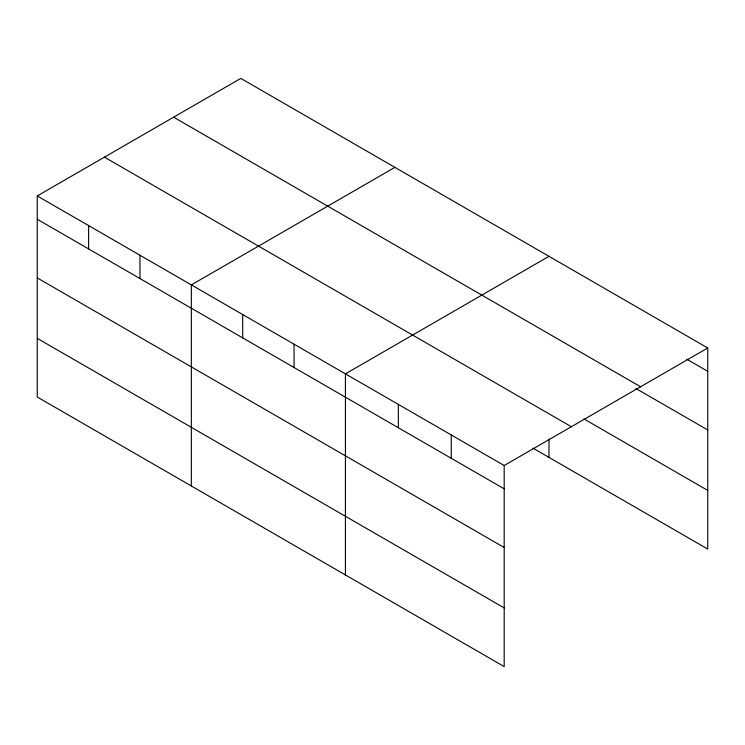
<?xml version="1.0" encoding="UTF-8"?>
<svg xmlns="http://www.w3.org/2000/svg" width="745" height="745" viewBox="0 0 745 745"><rect width="100%" height="100%" fill="white"/><g stroke="black" fill="none" stroke-linecap="round" stroke-linejoin="round"><path stroke-width="1.12" d="M37.25 195.935L504.188 465.513L504.188 666.598L37.25 397.02L37.25 195.935L240.812 78.402L707.75 347.98L707.75 549.065L532.88 448.108M394.906 167.364L191.335 284.897L191.335 485.973M548.99 256.327L345.429 373.86L345.429 574.935M504.188 465.513L707.75 347.98M686.778 359.211L707.75 371.317M173.641 117.189L640.57 386.767M635.857 388.471L707.75 429.977M583.94 418.932L707.75 490.415M104.43 157.148L571.359 426.727M37.25 219.263L504.188 488.85M37.25 277.922L504.188 547.5M37.25 338.36L504.188 607.939M548.99 439.01L548.99 457.411M451.265 434.959L451.265 458.296M398.342 404.405L398.342 427.742M294.061 344.199L294.061 367.536M242.702 314.548L242.702 337.885M139.976 255.237L139.976 278.574M88.608 225.586L88.608 248.923"/></g></svg>
